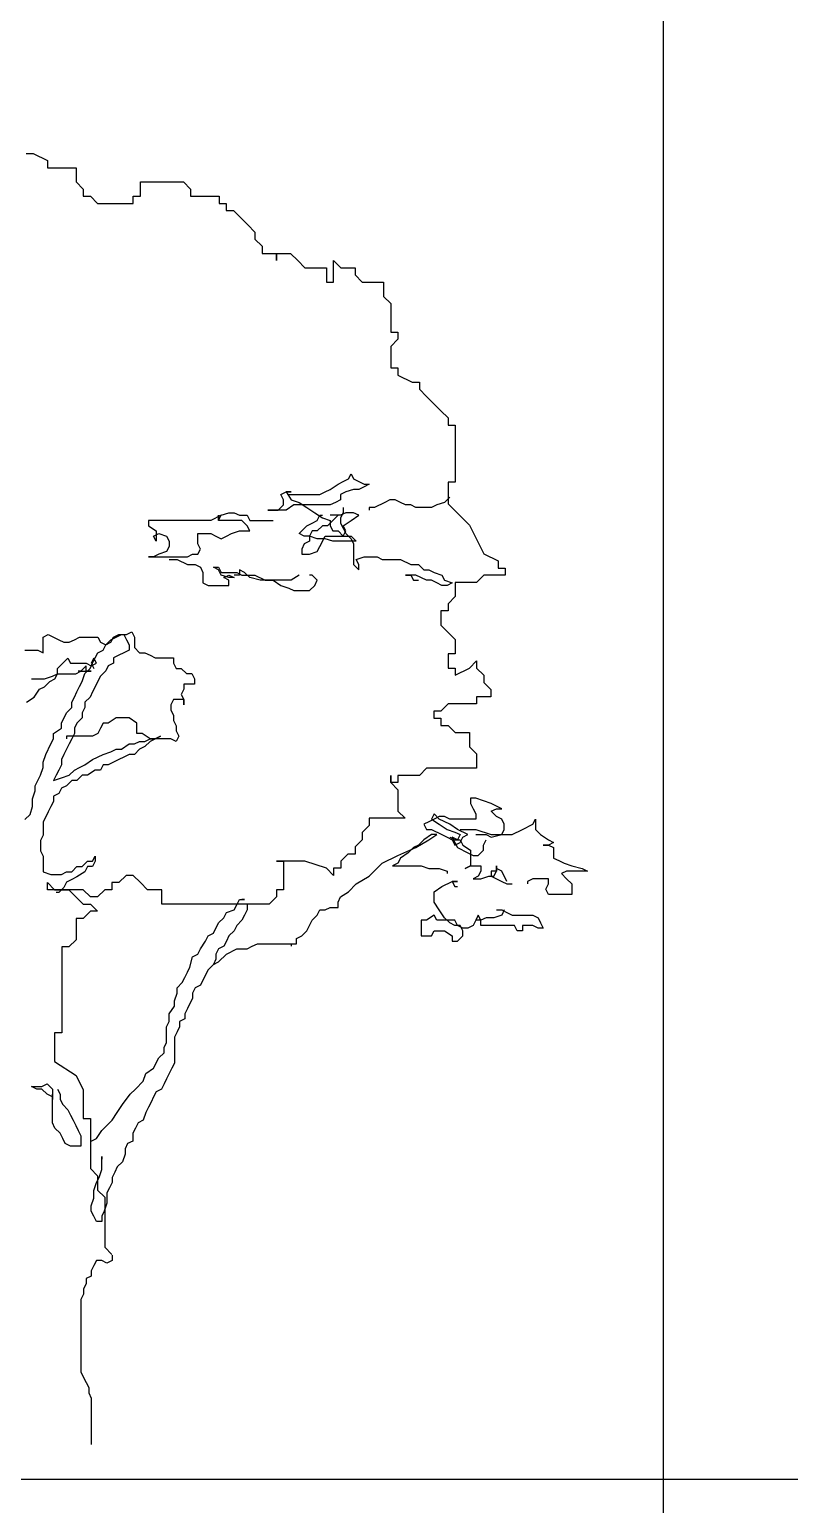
# Model space of a CAD drawing. Extents: x -72339 to 59654, y -38057 to 42097.
# Drawn here: x 9096 to 12162, y -6185 to -234 of the extents above; entities that cross this region are included whole.
import ezdxf

# ---------------------------------------------------------------- set-up
doc = ezdxf.new("R2010")
doc.units = 0
doc.header["$MEASUREMENT"] = 0
doc.layers.get('0').update_dxf_attribs({"linetype": 'CONTINUOUS'})

# ---------------------------------------------------------------- blocks, each defined once
blk = doc.blocks.new('T')
for p, q in [((3055.1, 8097.2), (3103.2, 8097.2)), ((3103.2, 8097.2), (3199.3, 8049.1)), ((3199.3, 8049.1), (3199.3, 8001)), ((3199.3, 8001), (3391.7, 8001)), ((3391.7, 8001), (3391.7, 7904.9)), ((3391.7, 7904.9), (3439.8, 7856.8)), ((3439.8, 7856.8), (3439.8, 7808.7)), ((3824.6, 7808.7), (3824.6, 7904.9)), ((3824.6, 7904.9), (4113.2, 7904.9)), ((4113.2, 7904.9), (4161.3, 7856.8)), ((4161.3, 7856.8), (4161.3, 7808.7)), ((3439.8, 7808.7), (3487.9, 7808.7)), ((3487.9, 7808.7), (3536, 7760.7)), ((3536, 7760.7), (3776.5, 7760.7)), ((3776.5, 7760.7), (3776.5, 7808.7)), ((3776.5, 7808.7), (3824.6, 7808.7)), ((4161.3, 7808.7), (4353.7, 7808.7)), ((4353.7, 7808.7), (4353.7, 7760.7)), ((4353.7, 7760.7), (4401.8, 7760.7)), ((4401.8, 7760.7), (4401.8, 7712.6)), ((4401.8, 7712.6), (4449.9, 7712.6)), ((4449.9, 7712.6), (4546.1, 7616.4)), ((4546.1, 7616.4), (4594.2, 7568.3)), ((4594.2, 7568.3), (4594.2, 7520.3)), ((4594.2, 7520.3), (4642.3, 7472.2)), ((4642.3, 7472.2), (4642.3, 7424.1)), ((4642.3, 7424.1), (4738.5, 7424.1)), ((4738.5, 7424.1), (4738.5, 7376)), ((4738.5, 7376), (4738.5, 7424.1)), ((4738.5, 7424.1), (4834.6, 7424.1)), ((4834.6, 7424.1), (4882.7, 7376)), ((4882.7, 7376), (4930.8, 7327.9)), ((5123.2, 7231.8), (5123.2, 7376)), ((5123.2, 7376), (5171.3, 7327.9)), ((4930.8, 7327.9), (5075.1, 7327.9)), ((5075.1, 7327.9), (5075.1, 7231.8)), ((5171.3, 7327.9), (5267.5, 7327.9)), ((5267.5, 7327.9), (5267.5, 7279.9)), ((5267.5, 7279.9), (5315.6, 7231.8)), ((5075.1, 7231.8), (5123.2, 7231.8)), ((5315.6, 7231.8), (5459.9, 7231.8)), ((5459.9, 7231.8), (5459.9, 7135.6)), ((5459.9, 7135.6), (5508, 7087.5)), ((5508, 7087.5), (5508, 6895.2)), ((5508, 6895.2), (5556.1, 6895.2)), ((5556.1, 6847.2), (5508, 6799.1)), ((5556.1, 6895.2), (5556.1, 6847.2)), ((5508, 6799.1), (5508, 6654.8)), ((5508, 6654.8), (5556.1, 6654.8)), ((5556.1, 6654.8), (5556.1, 6606.8)), ((5556.1, 6606.8), (5652.3, 6558.7)), ((5652.3, 6558.7), (5700.4, 6558.7)), ((5700.4, 6558.7), (5700.4, 6510.6)), ((5700.4, 6510.6), (5748.5, 6462.5)), ((5748.5, 6462.5), (5844.7, 6366.4)), ((5844.7, 6366.4), (5892.8, 6318.3)), ((5892.8, 6318.3), (5892.8, 6270.2)), ((5892.8, 6270.2), (5940.9, 6270.2)), ((5940.9, 6270.2), (5940.9, 5885.6)), ((5101, 5837.8), (5153.4, 5872.7)), ((5153.4, 5872.7), (5188.3, 5890.2)), ((5188.3, 5890.2), (5223.2, 5907.6)), ((5223.2, 5907.6), (5240.7, 5942.5)), ((5240.7, 5942.5), (5258.2, 5907.6)), ((5258.2, 5907.6), (5293.1, 5890.2)), ((5293.1, 5890.2), (5328, 5872.7)), ((5328, 5855.2), (5293.1, 5837.8)), ((5328, 5872.7), (5363, 5872.7)), ((5363, 5872.7), (5328, 5855.2)), ((5940.9, 5885.6), (5892.8, 5885.6)), ((5892.8, 5885.6), (5892.8, 5741.3)), ((4769.1, 5802.9), (4804.1, 5820.3)), ((4786.6, 5767.9), (4769.1, 5802.9)), ((4786.6, 5733), (4786.6, 5767.9)), ((4804.1, 5820.3), (4839, 5820.3)), ((4839, 5820.3), (4804.1, 5820.3)), ((4804.1, 5820.3), (4839, 5767.9)), ((4821.5, 5802.9), (5031.1, 5802.9)), ((4839, 5767.9), (4891.4, 5750.5)), ((5031.1, 5802.9), (5066, 5820.3)), ((5066, 5820.3), (5101, 5837.8)), ((5170.8, 5767.9), (5135.9, 5750.5)), ((5205.8, 5820.3), (5170.8, 5802.9)), ((5170.8, 5802.9), (5170.8, 5767.9)), ((5258.2, 5837.8), (5205.8, 5820.3)), ((5293.1, 5837.8), (5258.2, 5837.8)), ((5502.7, 5767.9), (5467.8, 5750.5)), ((5537.6, 5767.9), (5502.7, 5767.9)), ((5572.5, 5750.5), (5537.6, 5767.9)), ((5904.4, 5785.4), (5869.5, 5750.5)), ((4367.4, 5663.2), (4297.5, 5628.3)), ((4349.9, 5628.3), (4367.4, 5663.2)), ((4349.9, 5628.3), (4349.9, 5663.2)), ((4349.9, 5663.2), (4349.9, 5628.3)), ((4367.4, 5663.2), (4419.8, 5680.6)), ((4419.8, 5680.6), (4454.7, 5680.6)), ((4454.7, 5680.6), (4489.7, 5663.2)), ((4489.7, 5663.2), (4542.1, 5663.2)), ((4542.1, 5663.2), (4559.5, 5628.3)), ((4804.1, 5698.1), (4681.8, 5698.1)), ((4681.8, 5698.1), (4751.7, 5698.1)), ((4751.7, 5698.1), (4786.6, 5733)), ((4856.5, 5733), (4804.1, 5698.1)), ((5101, 5733), (4856.5, 5733)), ((4891.4, 5750.5), (4943.8, 5715.6)), ((4943.8, 5715.6), (4996.2, 5680.6)), ((4996.2, 5680.6), (5048.6, 5645.7)), ((5013.6, 5628.3), (5031.1, 5663.2)), ((5031.1, 5663.2), (5048.6, 5663.2)), ((5135.9, 5750.5), (5101, 5733)), ((5170.8, 5663.2), (5101, 5663.2)), ((5153.4, 5663.2), (5118.4, 5628.3)), ((5205.8, 5680.6), (5170.8, 5663.2)), ((5188.3, 5680.6), (5170.8, 5645.7)), ((5188.3, 5715.6), (5188.3, 5680.6)), ((5258.2, 5680.6), (5205.8, 5680.6)), ((5240.7, 5628.3), (5293.1, 5663.2)), ((5293.1, 5663.2), (5258.2, 5680.6)), ((5397.9, 5715.6), (5363, 5715.6)), ((5363, 5715.6), (5363, 5698.1)), ((5467.8, 5750.5), (5397.9, 5715.6)), ((5607.5, 5733), (5572.5, 5750.5)), ((5642.4, 5733), (5607.5, 5733)), ((5677.3, 5715.6), (5642.4, 5733)), ((5782.1, 5715.6), (5677.3, 5715.6)), ((5817.1, 5733), (5782.1, 5715.6)), ((5869.5, 5750.5), (5817.1, 5733)), ((5892.8, 5741.3), (5940.9, 5693.3)), ((5940.9, 5693.3), (6037.1, 5597.1)), ((4297.5, 5628.3), (3878.4, 5628.3)), ((3878.4, 5628.3), (3878.4, 5593.3)), ((3878.4, 5593.3), (3930.8, 5558.4)), ((3930.8, 5558.4), (3930.8, 5488.6)), ((4507.1, 5628.3), (4349.9, 5628.3)), ((4437.3, 5541), (4489.7, 5558.4)), ((4489.7, 5558.4), (4559.5, 5558.4)), ((4542.1, 5593.3), (4507.1, 5628.3)), ((4559.5, 5558.4), (4542.1, 5593.3)), ((4559.5, 5628.3), (4716.7, 5628.3)), ((4891.4, 5541), (4943.8, 5593.3)), ((4943.8, 5593.3), (4978.7, 5610.8)), ((4978.7, 5558.4), (4961.2, 5523.5)), ((4978.7, 5610.8), (5013.6, 5628.3)), ((5013.6, 5558.4), (4978.7, 5558.4)), ((5048.6, 5593.3), (5013.6, 5558.4)), ((5048.6, 5645.7), (5101, 5628.3)), ((5083.5, 5593.3), (5048.6, 5593.3)), ((5118.4, 5628.3), (5083.5, 5593.3)), ((5101, 5628.3), (5101, 5593.3)), ((5101, 5593.3), (5118.4, 5558.4)), ((5118.4, 5558.4), (5153.4, 5558.4)), ((5153.4, 5558.4), (5188.3, 5523.5)), ((5170.8, 5645.7), (5170.8, 5610.8)), ((5170.8, 5610.8), (5188.3, 5575.9)), ((5188.3, 5593.3), (5240.7, 5628.3)), ((5205.8, 5558.4), (5188.3, 5593.3)), ((5188.3, 5575.9), (5205.8, 5541)), ((5188.3, 5523.5), (5205.8, 5558.4)), ((6037.1, 5597.1), (6133.3, 5404.8)), ((3913.3, 5523.5), (3948.2, 5541)), ((3930.8, 5488.6), (3913.3, 5523.5)), ((3948.2, 5541), (4000.6, 5523.5)), ((4000.6, 5523.5), (4018.1, 5488.6)), ((4018.1, 5488.6), (4018.1, 5453.7)), ((4210.2, 5471.1), (4210.2, 5541)), ((4210.2, 5541), (4297.5, 5541)), ((4227.7, 5436.2), (4210.2, 5471.1)), ((4297.5, 5541), (4332.5, 5523.5)), ((4332.5, 5523.5), (4367.4, 5506.1)), ((4367.4, 5506.1), (4402.3, 5523.5)), ((4402.3, 5523.5), (4437.3, 5541)), ((4926.3, 5523.5), (4891.4, 5541)), ((4926.3, 5471.1), (4908.8, 5436.2)), ((4961.2, 5523.5), (4926.3, 5523.5)), ((4961.2, 5488.6), (4926.3, 5471.1)), ((4961.2, 5523.5), (4961.2, 5488.6)), ((5013.6, 5506.1), (4961.2, 5523.5)), ((5066, 5506.1), (5013.6, 5506.1)), ((5031.1, 5453.7), (5066, 5523.5)), ((5066, 5523.5), (5188.3, 5523.5)), ((5118.4, 5488.6), (5066, 5506.1)), ((5275.6, 5488.6), (5118.4, 5488.6)), ((5188.3, 5523.5), (5240.7, 5523.5)), ((5205.8, 5541), (5240.7, 5506.1)), ((5240.7, 5523.5), (5275.6, 5488.6)), ((5240.7, 5506.1), (5258.2, 5471.1)), ((5258.2, 5471.1), (5258.2, 5331.5)), ((3913.3, 5383.8), (3878.4, 5383.8)), ((3878.4, 5383.8), (4140.4, 5383.8)), ((3948.2, 5401.3), (3913.3, 5383.8)), ((4000.6, 5418.8), (3948.2, 5401.3)), ((4018.1, 5453.7), (4000.6, 5418.8)), ((4018.1, 5366.4), (4070.5, 5366.4)), ((4070.5, 5366.4), (4140.4, 5331.5)), ((4140.4, 5383.8), (4175.3, 5401.3)), ((4175.3, 5401.3), (4210.2, 5401.3)), ((4210.2, 5401.3), (4227.7, 5436.2)), ((4908.8, 5436.2), (4908.8, 5401.3)), ((4908.8, 5401.3), (4961.2, 5401.3)), ((4961.2, 5401.3), (5013.6, 5418.8)), ((5013.6, 5418.8), (5031.1, 5453.7)), ((5275.6, 5366.4), (5328, 5383.8)), ((5293.1, 5331.5), (5275.6, 5366.4)), ((5328, 5383.8), (5415.4, 5383.8)), ((5415.4, 5383.8), (5450.3, 5366.4)), ((5450.3, 5366.4), (5572.5, 5366.4)), ((5572.5, 5366.4), (5642.4, 5331.5)), ((6133.3, 5404.8), (6229.5, 5356.7)), ((6229.5, 5356.7), (6229.5, 5308.6)), ((4140.4, 5331.5), (4192.8, 5331.5)), ((4192.8, 5331.5), (4227.7, 5314)), ((4227.7, 5314), (4245.2, 5279.1)), ((4245.2, 5279.1), (4245.2, 5209.2)), ((4349.9, 5296.5), (4315, 5314)), ((4315, 5314), (4349.9, 5314)), ((4349.9, 5314), (4367.4, 5279.1)), ((4367.4, 5261.6), (4349.9, 5296.5)), ((4367.4, 5279.1), (4472.2, 5279.1)), ((4419.8, 5244.2), (4367.4, 5261.6)), ((4384.9, 5244.2), (4419.8, 5261.6)), ((4419.8, 5261.6), (4454.7, 5244.2)), ((4489.7, 5261.6), (4454.7, 5261.6)), ((4472.2, 5279.1), (4507.1, 5261.6)), ((4524.6, 5279.1), (4489.7, 5296.5)), ((4489.7, 5296.5), (4489.7, 5261.6)), ((4507.1, 5261.6), (4594.5, 5261.6)), ((4559.5, 5244.2), (4524.6, 5279.1)), ((4594.5, 5261.6), (4664.3, 5226.7)), ((4891.4, 5261.6), (4839, 5226.7)), ((4978.7, 5261.6), (4961.2, 5261.6)), ((5013.6, 5226.7), (4978.7, 5261.6)), ((5258.2, 5331.5), (5293.1, 5296.5)), ((5293.1, 5296.5), (5293.1, 5331.5)), ((5677.3, 5261.6), (5607.5, 5261.6)), ((5607.5, 5261.6), (5642.4, 5261.6)), ((5642.4, 5331.5), (5694.8, 5331.5)), ((5642.4, 5261.6), (5659.9, 5226.7)), ((5747.2, 5226.7), (5677.3, 5261.6)), ((5694.8, 5331.5), (5729.7, 5296.5)), ((5729.7, 5296.5), (5764.7, 5296.5)), ((5764.7, 5296.5), (5799.6, 5279.1)), ((5799.6, 5279.1), (5852, 5261.6)), ((5852, 5261.6), (5869.5, 5226.7)), ((6133.3, 5260.6), (6085.2, 5212.5)), ((6277.6, 5260.6), (6133.3, 5260.6)), ((6229.5, 5308.6), (6277.6, 5308.6)), ((6277.6, 5308.6), (6277.6, 5260.6)), ((4245.2, 5209.2), (4280.1, 5191.8)), ((4280.1, 5191.8), (4419.8, 5191.8)), ((4419.8, 5226.7), (4384.9, 5244.2)), ((4454.7, 5244.2), (4419.8, 5244.2)), ((4419.8, 5191.8), (4419.8, 5226.7)), ((4629.4, 5226.7), (4559.5, 5244.2)), ((4839, 5226.7), (4629.4, 5226.7)), ((4664.3, 5226.7), (4716.7, 5226.7)), ((4716.7, 5226.7), (4769.1, 5191.8)), ((4769.1, 5191.8), (4821.5, 5174.3)), ((4821.5, 5174.3), (4856.5, 5156.9)), ((4961.2, 5156.9), (4996.2, 5191.8)), ((4996.2, 5191.8), (5013.6, 5226.7)), ((5659.9, 5226.7), (5694.8, 5226.7)), ((5782.1, 5226.7), (5747.2, 5226.7)), ((5817.1, 5209.2), (5782.1, 5226.7)), ((5852, 5191.8), (5817.1, 5209.2)), ((5886.9, 5191.8), (5852, 5191.8)), ((5869.5, 5226.7), (5921.9, 5209.2)), ((5921.9, 5209.2), (5886.9, 5191.8)), ((6085.2, 5212.5), (5940.9, 5212.5)), ((5940.9, 5212.5), (5940.9, 5116.3)), ((4856.5, 5156.9), (4961.2, 5156.9)), ((5940.9, 5116.3), (5892.8, 5068.2)), ((5892.8, 5068.2), (5892.8, 5020.2)), ((5892.8, 5020.2), (5844.7, 5020.2)), ((5844.7, 5020.2), (5844.7, 4924)), ((3169.9, 4844.4), (3205, 4861.9)), ((3205, 4861.9), (3275.1, 4826.9)), ((3625.9, 4826.9), (3696.1, 4861.9)), ((3643.5, 4844.4), (3678.5, 4861.9)), ((3678.5, 4861.9), (3713.6, 4861.9)), ((3696.1, 4861.9), (3731.2, 4861.9)), ((3713.6, 4861.9), (3731.2, 4826.9)), ((3731.2, 4861.9), (3766.2, 4879.5)), ((3766.2, 4879.5), (3783.8, 4844.4)), ((5844.7, 4924), (5892.8, 4875.9)), ((5892.8, 4875.9), (5940.9, 4827.8)), ((3169.9, 4739.2), (3169.9, 4844.4)), ((3275.1, 4826.9), (3310.2, 4809.4)), ((3310.2, 4809.4), (3345.3, 4809.4)), ((3345.3, 4809.4), (3380.4, 4826.9)), ((3380.4, 4826.9), (3415.4, 4844.4)), ((3415.4, 4844.4), (3538.2, 4844.4)), ((3538.2, 4844.4), (3555.8, 4809.4)), ((3555.8, 4809.4), (3590.8, 4791.8)), ((3573.3, 4756.8), (3590.8, 4791.8)), ((3590.8, 4791.8), (3625.9, 4826.9)), ((3590.8, 4791.8), (3625.9, 4809.4)), ((3625.9, 4809.4), (3643.5, 4844.4)), ((3731.2, 4826.9), (3748.7, 4791.8)), ((3748.7, 4791.8), (3748.7, 4756.8)), ((3783.8, 4844.4), (3783.8, 4774.3)), ((3783.8, 4774.3), (3818.9, 4739.2)), ((5940.9, 4827.8), (5940.9, 4731.7)), ((3047.1, 4756.8), (3134.8, 4756.8)), ((3134.8, 4756.8), (3169.9, 4739.2)), ((3267.1, 4633.1), (3302, 4668)), ((3302, 4668), (3336.9, 4702.9)), ((3336.9, 4702.9), (3354.4, 4668)), ((3354.4, 4668), (3459.2, 4668)), ((3459.2, 4668), (3494.1, 4650.6)), ((3485.6, 4634), (3503.1, 4669.1)), ((3511.6, 4702.9), (3494.1, 4668)), ((3494.1, 4650.6), (3529.1, 4668)), ((3494.1, 4668), (3511.6, 4633.1)), ((3503.1, 4669.1), (3520.7, 4704.2)), ((3529.1, 4668), (3511.6, 4702.9)), ((3520.7, 4704.2), (3538.2, 4739.2)), ((3538.2, 4739.2), (3573.3, 4756.8)), ((3643.5, 4669.1), (3608.4, 4651.6)), ((3678.5, 4721.7), (3643.5, 4704.2)), ((3643.5, 4704.2), (3643.5, 4669.1)), ((3713.6, 4739.2), (3678.5, 4721.7)), ((3748.7, 4756.8), (3713.6, 4739.2)), ((3818.9, 4739.2), (3853.9, 4739.2)), ((3853.9, 4739.2), (3889, 4721.7)), ((3889, 4721.7), (3924.1, 4704.2)), ((3924.1, 4704.2), (4046.9, 4704.2)), ((4046.9, 4704.2), (4046.9, 4669.1)), ((4046.9, 4669.1), (4064.4, 4634)), ((5940.9, 4731.7), (5892.8, 4731.7)), ((5892.8, 4731.7), (5892.8, 4635.5)), ((6037.1, 4635.5), (6085.2, 4683.6)), ((6085.2, 4683.6), (6085.2, 4635.5)), ((3092.4, 4563.3), (3179.7, 4563.3)), ((3179.7, 4563.3), (3232.1, 4580.7)), ((3214.7, 4545.8), (3249.6, 4563.3)), ((3232.1, 4580.7), (3267.1, 4598.2)), ((3249.6, 4563.3), (3267.1, 4598.2)), ((3267.1, 4598.2), (3267.1, 4633.1)), ((3267.1, 4598.2), (3389.3, 4598.2)), ((3389.3, 4598.2), (3424.3, 4615.6)), ((3424.3, 4615.6), (3406.8, 4615.6)), ((3459.2, 4650.6), (3424.3, 4615.6)), ((3424.3, 4615.6), (3494.1, 4615.6)), ((3433, 4546.4), (3450.5, 4599)), ((3450.5, 4599), (3485.6, 4634)), ((3459.2, 4615.6), (3459.2, 4650.6)), ((3494.1, 4615.6), (3459.2, 4615.6)), ((3555.8, 4581.4), (3503.1, 4476.2)), ((3590.8, 4616.5), (3555.8, 4581.4)), ((3608.4, 4651.6), (3590.8, 4616.5)), ((4064.4, 4634), (4099.5, 4634)), ((4099.5, 4634), (4134.6, 4599)), ((4134.6, 4599), (4169.7, 4599)), ((4169.7, 4599), (4187.2, 4563.9)), ((4187.2, 4563.9), (4187.2, 4528.8)), ((5892.8, 4635.5), (5940.9, 4635.5)), ((5940.9, 4635.5), (5940.9, 4587.4)), ((5940.9, 4587.4), (6037.1, 4635.5)), ((6085.2, 4635.5), (6133.3, 4587.4)), ((6133.3, 4587.4), (6133.3, 4539.4)), ((3109.9, 4441), (3144.8, 4493.4)), ((3144.8, 4493.4), (3179.7, 4510.9)), ((3179.7, 4510.9), (3214.7, 4545.8)), ((3380.4, 4441.2), (3397.9, 4476.2)), ((3397.9, 4476.2), (3415.4, 4511.3)), ((3415.4, 4511.3), (3433, 4546.4)), ((3503.1, 4476.2), (3485.6, 4441.2)), ((4117, 4493.8), (4099.5, 4458.7)), ((4187.2, 4528.8), (4117, 4528.8)), ((4117, 4528.8), (4117, 4493.8)), ((6133.3, 4539.4), (6181.4, 4491.3)), ((6181.4, 4491.3), (6181.4, 4443.2)), ((3057.5, 4406.1), (3109.9, 4441)), ((3327.7, 4336), (3362.8, 4371)), ((3362.8, 4406.1), (3380.4, 4441.2)), ((3362.8, 4371), (3362.8, 4406.1)), ((3450.5, 4371), (3433, 4336)), ((3485.6, 4441.2), (3450.5, 4406.1)), ((3450.5, 4406.1), (3450.5, 4371)), ((4046.9, 4423.6), (4029.3, 4388.6)), ((4029.3, 4388.6), (4029.3, 4353.5)), ((4117, 4423.6), (4046.9, 4423.6)), ((4099.5, 4458.7), (4117, 4423.6)), ((4117, 4423.6), (4117, 4388.6)), ((4117, 4388.6), (4117, 4423.6)), ((5892.8, 4395.1), (5844.7, 4347.1)), ((6085.2, 4395.1), (5892.8, 4395.1)), ((6181.4, 4443.2), (6085.2, 4443.2)), ((6085.2, 4443.2), (6085.2, 4395.1)), ((3292.7, 4265.8), (3327.7, 4336)), ((3292.7, 4230.8), (3292.7, 4265.8)), ((3397.9, 4265.8), (3380.4, 4230.8)), ((3433, 4300.9), (3397.9, 4265.8)), ((3433, 4336), (3433, 4300.9)), ((3573.3, 4265.8), (3555.8, 4230.8)), ((3608.4, 4265.8), (3573.3, 4265.8)), ((3661, 4300.9), (3608.4, 4265.8)), ((3748.7, 4300.9), (3661, 4300.9)), ((3801.3, 4265.8), (3748.7, 4300.9)), ((3801.3, 4195.7), (3801.3, 4265.8)), ((4029.3, 4353.5), (4046.9, 4318.4)), ((4046.9, 4318.4), (4046.9, 4283.4)), ((4046.9, 4283.4), (4064.4, 4248.3)), ((5844.7, 4347.1), (5796.6, 4347.1)), ((5796.6, 4347.1), (5796.6, 4299)), ((5796.6, 4299), (5844.7, 4299)), ((5844.7, 4299), (5844.7, 4250.9)), ((3240, 4195.7), (3292.7, 4230.8)), ((3240, 4160.6), (3240, 4195.7)), ((3503.1, 4178.2), (3327.7, 4178.2)), ((3327.7, 4178.2), (3327.7, 4160.6)), ((3380.4, 4195.7), (3362.8, 4160.6)), ((3380.4, 4230.8), (3380.4, 4195.7)), ((3538.2, 4195.7), (3503.1, 4178.2)), ((3555.8, 4230.8), (3538.2, 4195.7)), ((3836.4, 4195.7), (3801.3, 4195.7)), ((3889, 4160.6), (3836.4, 4195.7)), ((3959.2, 4178.2), (3889, 4143.1)), ((3924.1, 4160.6), (3959.2, 4178.2)), ((4064.4, 4248.3), (4064.4, 4213.2)), ((4064.4, 4213.2), (4082, 4178.2)), ((4082, 4178.2), (4064.4, 4143.1)), ((5844.7, 4250.9), (5892.8, 4250.9)), ((5892.8, 4250.9), (5940.9, 4202.8)), ((5940.9, 4202.8), (6037.1, 4202.8)), ((6037.1, 4202.8), (6037.1, 4106.7)), ((3187.4, 4055.4), (3222.5, 4125.6)), ((3222.5, 4125.6), (3240, 4160.6)), ((3345.3, 4125.6), (3310.2, 4055.4)), ((3362.8, 4160.6), (3345.3, 4125.6)), ((3573.3, 4055.4), (3625.9, 4073)), ((3625.9, 4073), (3661, 4090.5)), ((3661, 4090.5), (3696.1, 4090.5)), ((3696.1, 4090.5), (3748.7, 4125.6)), ((3748.7, 4125.6), (3783.8, 4125.6)), ((3783.8, 4125.6), (3818.9, 4143.1)), ((3818.9, 4090.5), (3783.8, 4055.4)), ((3818.9, 4143.1), (3853.9, 4143.1)), ((3853.9, 4108), (3818.9, 4090.5)), ((3853.9, 4143.1), (3889, 4160.6)), ((3889, 4143.1), (3853.9, 4108)), ((3889, 4160.6), (3924.1, 4160.6)), ((4029.3, 4160.6), (3889, 4160.6)), ((4064.4, 4143.1), (4029.3, 4160.6)), ((6037.1, 4106.7), (6085.2, 4058.6)), ((3152.4, 3915.2), (3169.9, 3967.8)), ((3169.9, 4002.8), (3187.4, 4055.4)), ((3169.9, 3967.8), (3169.9, 4002.8)), ((3292.7, 3985.3), (3275.1, 3950.2)), ((3310.2, 4055.4), (3292.7, 4020.4)), ((3292.7, 4020.4), (3292.7, 3985.3)), ((3380.4, 3950.2), (3415.4, 3967.8)), ((3415.4, 3967.8), (3450.5, 3985.3)), ((3450.5, 3985.3), (3503.1, 4020.4)), ((3503.1, 4020.4), (3573.3, 4055.4)), ((3573.3, 3985.3), (3555.8, 3950.2)), ((3608.4, 3985.3), (3573.3, 3985.3)), ((3678.5, 4020.4), (3608.4, 3985.3)), ((3713.6, 4037.9), (3678.5, 4020.4)), ((3748.7, 4055.4), (3713.6, 4037.9)), ((3783.8, 4055.4), (3748.7, 4055.4)), ((6085.2, 4058.6), (6085.2, 3962.4)), ((3117.3, 3845), (3134.8, 3880.1)), ((3134.8, 3880.1), (3152.4, 3915.2)), ((3257.6, 3915.2), (3240, 3880.1)), ((3240, 3880.1), (3292.7, 3897.6)), ((3275.1, 3950.2), (3257.6, 3915.2)), ((3292.7, 3897.6), (3345.3, 3915.2)), ((3362.8, 3880.1), (3327.7, 3845)), ((3345.3, 3915.2), (3380.4, 3950.2)), ((3397.9, 3880.1), (3362.8, 3880.1)), ((3433, 3915.2), (3397.9, 3880.1)), ((3468.1, 3915.2), (3433, 3915.2)), ((3520.7, 3950.2), (3468.1, 3915.2)), ((3555.8, 3950.2), (3520.7, 3950.2)), ((5508, 3866.3), (5508, 3914.3)), ((5508, 3914.3), (5508, 3866.3)), ((5700.4, 3914.3), (5556.1, 3914.3)), ((5556.1, 3914.3), (5556.1, 3866.3)), ((5748.5, 3962.4), (5700.4, 3914.3)), ((6085.2, 3962.4), (5748.5, 3962.4)), ((3099.7, 3757.4), (3117.3, 3810)), ((3117.3, 3810), (3117.3, 3845)), ((3275.1, 3792.4), (3240, 3774.9)), ((3240, 3774.9), (3240, 3739.8)), ((3292.7, 3827.5), (3275.1, 3792.4)), ((3327.7, 3845), (3292.7, 3827.5)), ((5556.1, 3866.3), (5508, 3866.3)), ((5508, 3866.3), (5556.1, 3818.2)), ((5556.1, 3818.2), (5556.1, 3673.9)), ((3082.2, 3652.2), (3099.7, 3704.8)), ((3099.7, 3704.8), (3099.7, 3757.4)), ((3222.5, 3704.8), (3205, 3669.7)), ((3240, 3739.8), (3222.5, 3704.8)), ((5556.1, 3673.9), (5604.2, 3625.9)), ((6079.1, 3760.1), (6044.1, 3760.1)), ((6044.1, 3760.1), (6044.1, 3725.2)), ((6044.1, 3725.2), (6061.6, 3690.3)), ((6061.6, 3690.3), (6079.1, 3655.4)), ((6183.8, 3725.2), (6079.1, 3760.1)), ((6218.8, 3707.8), (6183.8, 3725.2)), ((6183.8, 3672.8), (6218.8, 3690.3)), ((6218.8, 3637.9), (6183.8, 3672.8)), ((6253.7, 3690.3), (6218.8, 3707.8)), ((6218.8, 3690.3), (6253.7, 3690.3)), ((3047.1, 3617.1), (3082.2, 3652.2)), ((3205, 3669.7), (3169.9, 3599.6)), ((3169.9, 3599.6), (3169.9, 3511.9)), ((5363.7, 3577.8), (5315.6, 3529.7)), ((5604.2, 3625.9), (5363.7, 3625.9)), ((5363.7, 3625.9), (5363.7, 3577.8)), ((5764.7, 3603), (5729.7, 3585.5)), ((5729.7, 3585.5), (5747.2, 3550.6)), ((5799.6, 3620.5), (5764.7, 3603)), ((5799.6, 3655.4), (5782.1, 3620.5)), ((5782.1, 3620.5), (5834.5, 3585.5)), ((5834.5, 3620.5), (5799.6, 3655.4)), ((5834.5, 3637.9), (5799.6, 3620.5)), ((5869.5, 3637.9), (5834.5, 3637.9)), ((5904.4, 3585.5), (5834.5, 3620.5)), ((5834.5, 3585.5), (5886.9, 3550.6)), ((5904.4, 3620.5), (5869.5, 3637.9)), ((6079.1, 3620.5), (5904.4, 3620.5)), ((5956.8, 3550.6), (5904.4, 3585.5)), ((6079.1, 3655.4), (6079.1, 3620.5)), ((6253.7, 3620.5), (6218.8, 3637.9)), ((6271.2, 3585.5), (6253.7, 3620.5)), ((6271.2, 3550.6), (6271.2, 3585.5)), ((6393.4, 3550.6), (6463.3, 3585.5)), ((6463.3, 3585.5), (6480.8, 3620.5)), ((6480.8, 3620.5), (6480.8, 3550.6)), ((3169.9, 3511.9), (3152.4, 3476.8)), ((3152.4, 3476.8), (3152.4, 3406.7)), ((5315.6, 3481.6), (5267.5, 3433.6)), ((5315.6, 3529.7), (5315.6, 3481.6)), ((5677.3, 3428.4), (5764.7, 3480.8)), ((5729.7, 3480.8), (5694.8, 3445.9)), ((5782.1, 3515.7), (5729.7, 3480.8)), ((5747.2, 3550.6), (5782.1, 3550.6)), ((5764.7, 3480.8), (5817.1, 3515.7)), ((5782.1, 3550.6), (5852, 3515.7)), ((5817.1, 3515.7), (5782.1, 3515.7)), ((5852, 3515.7), (5886.9, 3498.3)), ((5886.9, 3550.6), (5939.3, 3533.2)), ((5886.9, 3498.3), (5921.9, 3480.8)), ((5904.4, 3498.3), (5939.3, 3480.8)), ((5956.8, 3480.8), (5921.9, 3498.3)), ((5921.9, 3498.3), (5939.3, 3463.3)), ((5921.9, 3480.8), (5939.3, 3445.9)), ((5939.3, 3533.2), (5974.3, 3515.7)), ((5939.3, 3480.8), (5974.3, 3480.8)), ((6026.7, 3515.7), (5956.8, 3550.6)), ((5974.3, 3515.7), (5956.8, 3480.8)), ((5974.3, 3550.6), (6079.1, 3550.6)), ((5974.3, 3463.3), (5991.7, 3498.3)), ((5974.3, 3480.8), (5991.7, 3445.9)), ((5991.7, 3498.3), (6026.7, 3515.7)), ((6079.1, 3550.6), (6183.8, 3515.7)), ((6079.1, 3515.7), (6148.9, 3515.7)), ((6131.4, 3445.9), (6148.9, 3480.8)), ((6148.9, 3515.7), (6183.8, 3498.3)), ((6183.8, 3498.3), (6253.7, 3515.7)), ((6183.8, 3515.7), (6253.7, 3515.7)), ((6253.7, 3515.7), (6271.2, 3550.6)), ((6253.7, 3515.7), (6323.6, 3515.7)), ((6323.6, 3515.7), (6393.4, 3550.6)), ((6480.8, 3550.6), (6515.7, 3515.7)), ((6515.7, 3515.7), (6568.1, 3480.8)), ((6568.1, 3480.8), (6603, 3463.3)), ((3152.4, 3406.7), (3169.9, 3371.6)), ((5219.4, 3385.5), (5171.3, 3337.4)), ((5267.5, 3385.5), (5219.4, 3385.5)), ((5267.5, 3433.6), (5267.5, 3385.5)), ((5450.3, 3323.7), (5555.1, 3376)), ((5555.1, 3376), (5677.3, 3428.4)), ((5624.9, 3393.5), (5572.5, 3358.6)), ((5659.9, 3428.4), (5624.9, 3393.5)), ((5694.8, 3445.9), (5659.9, 3428.4)), ((5939.3, 3445.9), (5974.3, 3463.3)), ((5939.3, 3463.3), (5956.8, 3428.4)), ((5956.8, 3428.4), (6026.7, 3393.5)), ((5991.7, 3445.9), (6044.1, 3411)), ((6026.7, 3393.5), (6061.6, 3376)), ((6044.1, 3411), (6044.1, 3306.2)), ((6061.6, 3376), (6096.5, 3376)), ((6096.5, 3376), (6131.4, 3411)), ((6131.4, 3411), (6131.4, 3445.9)), ((6568.1, 3445.9), (6533.2, 3445.9)), ((6533.2, 3445.9), (6568.1, 3445.9)), ((6603, 3463.3), (6568.1, 3445.9)), ((6568.1, 3445.9), (6603, 3428.4)), ((6603, 3428.4), (6603, 3358.6)), ((3169.9, 3371.6), (3169.9, 3266.4)), ((3362.8, 3266.4), (3397.9, 3301.5)), ((3397.9, 3301.5), (3433, 3301.5)), ((3433, 3301.5), (3468.1, 3336.6)), ((3468.1, 3301.5), (3450.5, 3266.4)), ((3468.1, 3336.6), (3503.1, 3336.6)), ((3503.1, 3301.5), (3468.1, 3301.5)), ((3503.1, 3336.6), (3520.7, 3371.6)), ((3520.7, 3336.6), (3503.1, 3301.5)), ((3520.7, 3371.6), (3520.7, 3336.6)), ((4930.8, 3337.4), (4738.5, 3337.4)), ((4738.5, 3337.4), (4786.6, 3337.4)), ((4786.6, 3337.4), (4786.6, 3145.1)), ((5075.1, 3289.3), (4930.8, 3337.4)), ((5123.2, 3241.2), (5075.1, 3289.3)), ((5171.3, 3289.3), (5123.2, 3289.3)), ((5123.2, 3289.3), (5123.2, 3241.2)), ((5171.3, 3337.4), (5171.3, 3289.3)), ((5363, 3236.4), (5450.3, 3323.7)), ((5555.1, 3323.7), (5520.1, 3306.2)), ((5520.1, 3306.2), (5712.3, 3306.2)), ((5572.5, 3358.6), (5555.1, 3323.7)), ((5712.3, 3306.2), (5764.7, 3288.7)), ((5764.7, 3288.7), (5834.5, 3288.7)), ((5834.5, 3288.7), (5886.9, 3271.3)), ((6044.1, 3306.2), (6009.2, 3288.7)), ((6009.2, 3288.7), (6044.1, 3306.2)), ((6044.1, 3306.2), (6114, 3306.2)), ((6114, 3306.2), (6114, 3271.3)), ((6218.8, 3288.7), (6218.8, 3306.2)), ((6218.8, 3271.3), (6218.8, 3306.2)), ((6218.8, 3306.2), (6218.8, 3271.3)), ((6253.7, 3271.3), (6218.8, 3288.7)), ((6603, 3358.6), (6638, 3341.1)), ((6638, 3341.1), (6672.9, 3323.7)), ((6672.9, 3323.7), (6725.3, 3306.2)), ((6725.3, 3306.2), (6795.1, 3288.7)), ((6795.1, 3288.7), (6830.1, 3271.3)), ((3169.9, 3266.4), (3222.5, 3248.9)), ((3199.3, 3145.1), (3199.3, 3193.2)), ((3199.3, 3193.2), (3247.4, 3145.1)), ((3222.5, 3248.9), (3292.7, 3248.9)), ((3292.7, 3248.9), (3327.7, 3266.4)), ((3327.7, 3196.3), (3310.2, 3161.2)), ((3327.7, 3266.4), (3362.8, 3266.4)), ((3362.8, 3213.8), (3327.7, 3196.3)), ((3397.9, 3231.4), (3362.8, 3213.8)), ((3450.5, 3266.4), (3397.9, 3231.4)), ((3680.3, 3193.2), (3632.2, 3193.2)), ((3632.2, 3193.2), (3632.2, 3145.1)), ((3728.4, 3241.2), (3680.3, 3193.2)), ((3776.5, 3241.2), (3728.4, 3241.2)), ((3824.6, 3193.2), (3776.5, 3241.2)), ((3872.7, 3145.1), (3824.6, 3193.2)), ((5223.2, 3131.6), (5275.6, 3184)), ((5275.6, 3184), (5363, 3236.4)), ((5852, 3166.5), (5921.9, 3201.4)), ((5886.9, 3271.3), (5886.9, 3253.8)), ((5921.9, 3201.4), (5956.8, 3201.4)), ((5956.8, 3201.4), (5921.9, 3201.4)), ((5921.9, 3201.4), (5939.3, 3166.5)), ((6096.5, 3236.4), (6061.6, 3218.9)), ((6061.6, 3218.9), (6114, 3218.9)), ((6114, 3271.3), (6096.5, 3236.4)), ((6114, 3218.9), (6166.4, 3236.4)), ((6166.4, 3236.4), (6201.3, 3236.4)), ((6218.8, 3271.3), (6183.8, 3271.3)), ((6183.8, 3271.3), (6183.8, 3236.4)), ((6183.8, 3236.4), (6218.8, 3218.9)), ((6201.3, 3236.4), (6218.8, 3271.3)), ((6218.8, 3218.9), (6253.7, 3201.4)), ((6288.6, 3201.4), (6253.7, 3271.3)), ((6253.7, 3201.4), (6288.6, 3184)), ((6288.6, 3184), (6323.6, 3184)), ((6463.3, 3218.9), (6428.4, 3201.4)), ((6428.4, 3201.4), (6428.4, 3184)), ((6568.1, 3218.9), (6463.3, 3218.9)), ((6550.6, 3149.1), (6568.1, 3184)), ((6568.1, 3184), (6568.1, 3218.9)), ((6690.4, 3271.3), (6655.4, 3253.8)), ((6655.4, 3253.8), (6690.4, 3218.9)), ((6830.1, 3271.3), (6690.4, 3271.3)), ((6690.4, 3218.9), (6725.3, 3184)), ((6725.3, 3184), (6725.3, 3114.2)), ((3439.8, 3145.1), (3199.3, 3145.1)), ((3247.4, 3145.1), (3343.6, 3145.1)), ((3275.1, 3126.2), (3257.6, 3126.2)), ((3310.2, 3161.2), (3275.1, 3126.2)), ((3343.6, 3145.1), (3439.8, 3048.9)), ((3487.9, 3097), (3439.8, 3145.1)), ((3536, 3097), (3487.9, 3097)), ((3584.1, 3145.1), (3536, 3097)), ((3632.2, 3145.1), (3584.1, 3145.1)), ((3968.9, 3145.1), (3872.7, 3145.1)), ((3968.9, 3048.9), (3968.9, 3145.1)), ((4472.2, 3044.3), (4489.7, 3079.2)), ((4489.7, 3079.2), (4524.6, 3079.2)), ((4524.6, 3079.2), (4507.1, 3079.2)), ((4738.5, 3097), (4690.4, 3048.9)), ((4786.6, 3145.1), (4738.5, 3145.1)), ((4738.5, 3145.1), (4738.5, 3097)), ((5153.4, 3061.8), (5170.8, 3096.7)), ((5170.8, 3096.7), (5223.2, 3131.6)), ((5799.6, 3131.6), (5852, 3166.5)), ((5799.6, 3061.8), (5799.6, 3131.6)), ((5939.3, 3166.5), (5956.8, 3166.5)), ((6568.1, 3114.2), (6550.6, 3149.1)), ((6725.3, 3114.2), (6568.1, 3114.2)), ((3439.8, 3048.9), (3487.9, 3048.9)), ((3487.9, 3000.8), (3439.8, 2952.8)), ((3487.9, 3048.9), (3536, 3000.8)), ((3536, 3000.8), (3487.9, 3000.8)), ((4690.4, 3048.9), (3968.9, 3048.9)), ((4384.9, 2957), (4402.3, 2991.9)), ((4402.3, 2991.9), (4454.7, 3009.4)), ((4454.7, 3009.4), (4472.2, 3044.3)), ((4542.1, 3009.4), (4524.6, 2974.5)), ((4542.1, 3044.3), (4542.1, 3009.4)), ((5013.6, 2974.5), (5031.1, 3009.4)), ((5031.1, 3009.4), (5066, 3009.4)), ((5066, 3009.4), (5101, 3026.9)), ((5101, 3026.9), (5153.4, 3026.9)), ((5153.4, 3026.9), (5153.4, 3061.8)), ((5834.5, 3009.4), (5799.6, 3061.8)), ((5869.5, 2957), (5834.5, 3009.4)), ((6218.8, 3009.4), (6253.7, 3009.4)), ((6271.2, 3009.4), (6253.7, 2974.5)), ((6253.7, 3009.4), (6288.6, 2991.9)), ((6288.6, 2991.9), (6323.6, 2974.5)), ((3439.8, 2952.8), (3391.7, 2952.8)), ((3391.7, 2952.8), (3391.7, 2808.5)), ((4315, 2852.3), (4349.9, 2922.1)), ((4349.9, 2922.1), (4384.9, 2957)), ((4472.2, 2904.6), (4454.7, 2869.7)), ((4507.1, 2939.6), (4472.2, 2904.6)), ((4524.6, 2974.5), (4507.1, 2939.6)), ((4943.8, 2869.7), (4978.7, 2939.6)), ((4978.7, 2939.6), (5013.6, 2974.5)), ((5747.2, 2939.6), (5712.3, 2939.6)), ((5712.3, 2939.6), (5712.3, 2834.8)), ((5799.6, 2974.5), (5747.2, 2939.6)), ((5817.1, 2939.6), (5799.6, 2974.5)), ((5939.3, 2939.6), (5817.1, 2939.6)), ((5904.4, 2922.1), (5869.5, 2957)), ((5939.3, 2904.6), (5904.4, 2922.1)), ((5956.8, 2904.6), (5939.3, 2939.6)), ((5974.3, 2904.6), (5939.3, 2904.6)), ((5991.7, 2887.2), (5956.8, 2904.6)), ((5991.7, 2869.7), (5974.3, 2904.6)), ((6026.7, 2887.2), (5991.7, 2887.2)), ((6061.6, 2904.6), (6026.7, 2887.2)), ((6079.1, 2939.6), (6061.6, 2904.6)), ((6096.5, 2974.5), (6079.1, 2939.6)), ((6114, 2939.6), (6079.1, 2939.6)), ((6114, 2939.6), (6096.5, 2974.5)), ((6148.9, 2957), (6114, 2939.6)), ((6114, 2904.6), (6114, 2939.6)), ((6341, 2904.6), (6114, 2904.6)), ((6201.3, 2957), (6148.9, 2957)), ((6253.7, 2974.5), (6201.3, 2957)), ((6323.6, 2974.5), (6463.3, 2974.5)), ((6358.5, 2869.7), (6341, 2904.6)), ((6463.3, 2904.6), (6393.4, 2904.6)), ((6393.4, 2904.6), (6393.4, 2869.7)), ((6463.3, 2974.5), (6498.2, 2957)), ((6498.2, 2887.2), (6463.3, 2904.6)), ((6498.2, 2957), (6515.7, 2922.1)), ((6533.2, 2887.2), (6498.2, 2887.2)), ((6515.7, 2922.1), (6533.2, 2887.2)), ((3391.7, 2808.5), (3343.6, 2760.5)), ((4227.7, 2747.5), (4262.6, 2799.9)), ((4262.6, 2799.9), (4280.1, 2834.8)), ((4280.1, 2834.8), (4315, 2852.3)), ((4402.3, 2799.9), (4384.9, 2765)), ((4419.8, 2834.8), (4402.3, 2799.9)), ((4454.7, 2869.7), (4419.8, 2834.8)), ((4577, 2765), (4611.9, 2782.4)), ((4611.9, 2782.4), (4839, 2782.4)), ((4821.5, 2782.4), (4873.9, 2782.4)), ((4839, 2782.4), (4839, 2765)), ((4873.9, 2817.3), (4908.8, 2834.8)), ((4873.9, 2782.4), (4873.9, 2817.3)), ((4908.8, 2834.8), (4943.8, 2869.7)), ((5712.3, 2834.8), (5782.1, 2834.8)), ((5782.1, 2834.8), (5799.6, 2869.7)), ((5799.6, 2869.7), (5869.5, 2869.7)), ((5869.5, 2869.7), (5921.9, 2834.8)), ((5921.9, 2834.8), (5921.9, 2799.9)), ((5921.9, 2799.9), (5956.8, 2799.9)), ((5956.8, 2799.9), (5991.7, 2834.8)), ((5991.7, 2834.8), (5991.7, 2869.7)), ((6393.4, 2869.7), (6358.5, 2869.7)), ((3343.6, 2760.5), (3295.5, 2760.5)), ((3295.5, 2760.5), (3295.5, 2183.5)), ((4157.8, 2625.3), (4175.3, 2695.1)), ((4175.3, 2695.1), (4210.2, 2712.6)), ((4210.2, 2712.6), (4227.7, 2747.5)), ((4349.9, 2747.5), (4332.5, 2712.6)), ((4332.5, 2712.6), (4332.5, 2677.7)), ((4384.9, 2765), (4349.9, 2747.5)), ((4349.9, 2660.2), (4402.3, 2712.6)), ((4402.3, 2712.6), (4472.2, 2747.5)), ((4472.2, 2747.5), (4542.1, 2747.5)), ((4542.1, 2747.5), (4577, 2765)), ((4122.9, 2555.5), (4140.4, 2590.4)), ((4140.4, 2590.4), (4157.8, 2625.3)), ((4280.1, 2607.8), (4245.2, 2538)), ((4315, 2642.8), (4280.1, 2607.8)), ((4332.5, 2677.7), (4315, 2642.8)), ((4315, 2642.8), (4349.9, 2660.2)), ((4070.5, 2485.6), (4105.4, 2520.5)), ((4070.5, 2450.7), (4070.5, 2485.6)), ((4105.4, 2520.5), (4122.9, 2555.5)), ((4192.8, 2485.6), (4175.3, 2450.7)), ((4227.7, 2503.1), (4192.8, 2485.6)), ((4245.2, 2538), (4227.7, 2503.1)), ((4053, 2398.3), (4070.5, 2450.7)), ((4053, 2363.4), (4053, 2398.3)), ((4175.3, 2415.8), (4140.4, 2346)), ((4175.3, 2450.7), (4175.3, 2415.8)), ((4018.1, 2311), (4053, 2363.4)), ((4018.1, 2258.7), (4018.1, 2311)), ((4140.4, 2346), (4122.9, 2311)), ((4122.9, 2311), (4122.9, 2276.1)), ((3295.5, 2183.5), (3247.4, 2183.5)), ((3247.4, 2183.5), (3247.4, 1991.2)), ((4000.6, 2223.7), (4018.1, 2258.7)), ((4000.6, 2119), (4000.6, 2223.7)), ((4070.5, 2188.8), (4053, 2153.9)), ((4088, 2223.7), (4070.5, 2188.8)), ((4122.9, 2276.1), (4088, 2258.7)), ((4088, 2258.7), (4088, 2223.7)), ((3983.2, 2084.1), (4000.6, 2119)), ((3983.2, 2049.1), (3983.2, 2084.1)), ((4053, 2153.9), (4053, 1979.3)), ((3247.4, 1991.2), (3391.7, 1895)), ((3913.3, 1944.4), (3948.2, 2014.2)), ((3948.2, 2014.2), (3983.2, 2049.1)), ((3391.7, 1895), (3439.8, 1798.9)), ((3843.4, 1857.1), (3860.9, 1909.5)), ((3860.9, 1909.5), (3913.3, 1944.4)), ((4018.1, 1909.5), (4000.6, 1874.6)), ((4035.6, 1944.4), (4018.1, 1909.5)), ((4053, 1979.3), (4035.6, 1944.4)), ((3127.3, 1804.7), (3092.4, 1822.2)), ((3092.4, 1822.2), (3162.3, 1822.2)), ((3162.3, 1804.7), (3127.3, 1804.7)), ((3162.3, 1822.2), (3197.2, 1839.6)), ((3197.2, 1769.8), (3162.3, 1804.7)), ((3197.2, 1839.6), (3232.1, 1804.7)), ((3232.1, 1804.7), (3232.1, 1734.9)), ((3267.1, 1804.7), (3284.5, 1769.8)), ((3439.8, 1798.9), (3439.8, 1606.6)), ((3756.1, 1769.8), (3791, 1804.7)), ((3791, 1804.7), (3843.4, 1857.1)), ((3930.8, 1787.3), (3913.3, 1752.3)), ((3965.7, 1804.7), (3930.8, 1787.3)), ((3983.2, 1839.6), (3965.7, 1804.7)), ((4000.6, 1874.6), (3983.2, 1839.6)), ((3232.1, 1752.3), (3197.2, 1769.8)), ((3232.1, 1734.9), (3232.1, 1769.8)), ((3232.1, 1577.7), (3232.1, 1752.3)), ((3284.5, 1769.8), (3284.5, 1734.9)), ((3284.5, 1734.9), (3302, 1700)), ((3302, 1700), (3336.9, 1665)), ((3668.8, 1647.6), (3703.7, 1700)), ((3703.7, 1700), (3756.1, 1769.8)), ((3895.8, 1717.4), (3878.4, 1682.5)), ((3913.3, 1752.3), (3895.8, 1717.4)), ((3336.9, 1665), (3354.4, 1630.1)), ((3354.4, 1630.1), (3371.9, 1595.2)), ((3371.9, 1595.2), (3389.3, 1560.3)), ((3439.8, 1606.6), (3487.9, 1606.6)), ((3487.9, 1606.6), (3487.9, 1270)), ((3598.9, 1560.3), (3633.9, 1595.2)), ((3633.9, 1595.2), (3668.8, 1647.6)), ((3843.4, 1595.2), (3808.5, 1577.7)), ((3860.9, 1647.6), (3843.4, 1595.2)), ((3878.4, 1682.5), (3860.9, 1647.6)), ((3249.6, 1542.8), (3232.1, 1577.7)), ((3284.5, 1507.9), (3249.6, 1542.8)), ((3302, 1473), (3284.5, 1507.9)), ((3389.3, 1560.3), (3406.8, 1525.4)), ((3406.8, 1525.4), (3424.3, 1490.5)), ((3424.3, 1490.5), (3424.3, 1420.6)), ((3529.1, 1473), (3564, 1525.4)), ((3564, 1525.4), (3598.9, 1560.3)), ((3791, 1542.8), (3773.6, 1507.9)), ((3773.6, 1507.9), (3773.6, 1455.5)), ((3808.5, 1577.7), (3791, 1542.8)), ((3319.5, 1438.1), (3302, 1473)), ((3354.4, 1420.6), (3319.5, 1438.1)), ((3424.3, 1420.6), (3354.4, 1420.6)), ((3494.1, 1455.5), (3529.1, 1473)), ((3738.6, 1438.1), (3721.2, 1403.2)), ((3721.2, 1403.2), (3721.2, 1368.2)), ((3773.6, 1455.5), (3738.6, 1438.1)), ((3564, 1263.5), (3564, 1350.8)), ((3564, 1350.8), (3564, 1333.3)), ((3703.7, 1315.9), (3668.8, 1280.9)), ((3721.2, 1368.2), (3703.7, 1315.9)), ((3487.9, 1270), (3536, 1221.9)), ((3529.1, 1176.2), (3546.5, 1211.1)), ((3536, 1221.9), (3536, 1125.8)), ((3546.5, 1211.1), (3564, 1263.5)), ((3651.3, 1246), (3633.9, 1211.1)), ((3633.9, 1211.1), (3633.9, 1176.2)), ((3668.8, 1280.9), (3651.3, 1246)), ((3511.6, 1123.8), (3529.1, 1176.2)), ((3511.6, 1071.4), (3511.6, 1123.8)), ((3536, 1125.8), (3584.1, 1077.7)), ((3616.4, 1141.3), (3598.9, 1106.4)), ((3598.9, 1106.4), (3598.9, 1036.5)), ((3633.9, 1176.2), (3616.4, 1141.3)), ((3494.1, 1019.1), (3511.6, 1071.4)), ((3494.1, 984.1), (3494.1, 1019.1)), ((3598.9, 1036.5), (3581.5, 984.1)), ((3584.1, 1077.7), (3584.1, 741.1)), ((3511.6, 949.2), (3494.1, 984.1)), ((3529.1, 914.3), (3511.6, 949.2)), ((3564, 914.3), (3529.1, 914.3)), ((3581.5, 984.1), (3564, 949.2)), ((3564, 949.2), (3564, 914.3)), ((3584.1, 741.1), (3632.2, 693.1)), ((3511.6, 617.5), (3494.1, 582.6)), ((3529.1, 652.4), (3511.6, 617.5)), ((3564, 652.4), (3529.1, 652.4)), ((3598.9, 635), (3564, 652.4)), ((3633.9, 652.4), (3598.9, 635)), ((3633.9, 687.3), (3633.9, 652.4)), ((3494.1, 547.7), (3459.2, 530.2)), ((3459.2, 530.2), (3459.2, 495.3)), ((3494.1, 582.6), (3494.1, 547.7)), ((3441.7, 425.4), (3424.3, 390.5)), ((3459.2, 495.3), (3441.7, 460.4)), ((3441.7, 460.4), (3441.7, 425.4)), ((3424.3, 390.5), (3424.3, -98.3)), ((3424.3, -98.3), (3459.2, -168.2)), ((3459.2, -168.2), (3476.7, -203.1)), ((3476.7, -203.1), (3476.7, -238)), ((3476.7, -238), (3494.1, -272.9)), ((3494.1, -272.9), (3494.1, -585.1))]:
    blk.add_line(p, q)

msp = doc.modelspace()

# ---------------------------------------------------------------- linework, layer by layer
for p, q in [((11653.8, -18083.2), (11653.8, 41916.8)), ((-346.2, -6083.2), (59653.8, -6083.2)), ((-346.2, -6083.2), (59653.8, -6083.2))]:
    msp.add_line(p, q)

# ---------------------------------------------------------------- block references
at = {"xscale": 0.6000000000931323, "yscale": 0.5999999999767169, "zscale": 0.6}
msp.add_blockref('T', (7248.5, -5592.1), dxfattribs=at)

doc.saveas('drawing.dxf')
